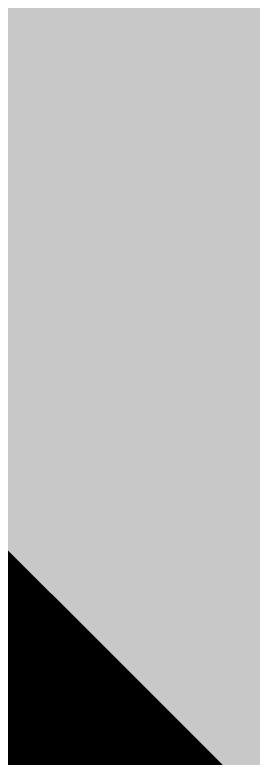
# Model space of a CAD drawing. Header units: millimetres. Extents: x -11 to 223, y -88 to 3.
# Drawn here: x 13.4694 to 13.5016, y -20.0643 to -19.9641 of the extents above; entities that cross this region are included whole.
import ezdxf

# ---------------------------------------------------------------- set-up
doc = ezdxf.new("R2010")
doc.units = ezdxf.units.MM
doc.header["$MEASUREMENT"] = 0
doc.layers.add('Bottom-Layer', color=7, linetype='Continuous', true_color=0x0000ff)
doc.layers.add('Top-Layer', color=7, linetype='Continuous', true_color=0xff0000)

msp = doc.modelspace()

# ---------------------------------------------------------------- hatches: boundary and pattern name
at = {"layer": 'Bottom-Layer'}
msp.add_hatch(color=256, dxfattribs=at).paths.add_polyline_path([(-10.33528, 1.97866), (-0.38039, 1.97866), (-0.84578, 1.72673), (-1.19549, 1.32954), (-1.38645, 0.83599), (-1.39516, 0.30686), (-1.22055, -0.1927), (-0.8841, -0.60119), (-0.42726, -0.8683), (0.09374, -0.96115), (1.79374, -0.96115), (2.31473, -0.8683), (2.77158, -0.60119), (3.10802, -0.1927), (3.28264, 0.30686), (3.27393, 0.83599), (3.08296, 1.32954), (2.73326, 1.72673), (2.26787, 1.97866), (222.62891, 1.97866), (222.62891, -87.47523), (-10.33528, -87.47523)])
at = {"layer": 'Top-Layer'}
msp.add_hatch(color=256, dxfattribs=at).paths.add_polyline_path([(-10.33528, 1.97866), (-0.38039, 1.97866), (-0.84578, 1.72673), (-1.19549, 1.32954), (-1.38645, 0.83599), (-1.39516, 0.30686), (-1.22055, -0.1927), (-0.8841, -0.60119), (-0.42726, -0.8683), (0.09374, -0.96115), (1.79374, -0.96115), (2.31473, -0.8683), (2.77158, -0.60119), (3.10802, -0.1927), (3.28264, 0.30686), (3.27393, 0.83599), (3.08296, 1.32954), (2.73326, 1.72673), (2.26787, 1.97866), (222.62891, 1.97866), (222.62891, -87.47523), (-10.33528, -87.47523)])

# ---------------------------------------------------------------- linework, layer by layer
at = {"layer": 'Top-Layer', "const_width": 0.0508}
msp.add_lwpolyline([(20.69923, -22.67971), (16.07598, -22.67971), (11.08727, -17.69099), (10.92988, -17.58582), (10.74422, -17.5489), (6.98095, -17.5489)], dxfattribs=at)

doc.saveas('drawing.dxf')
